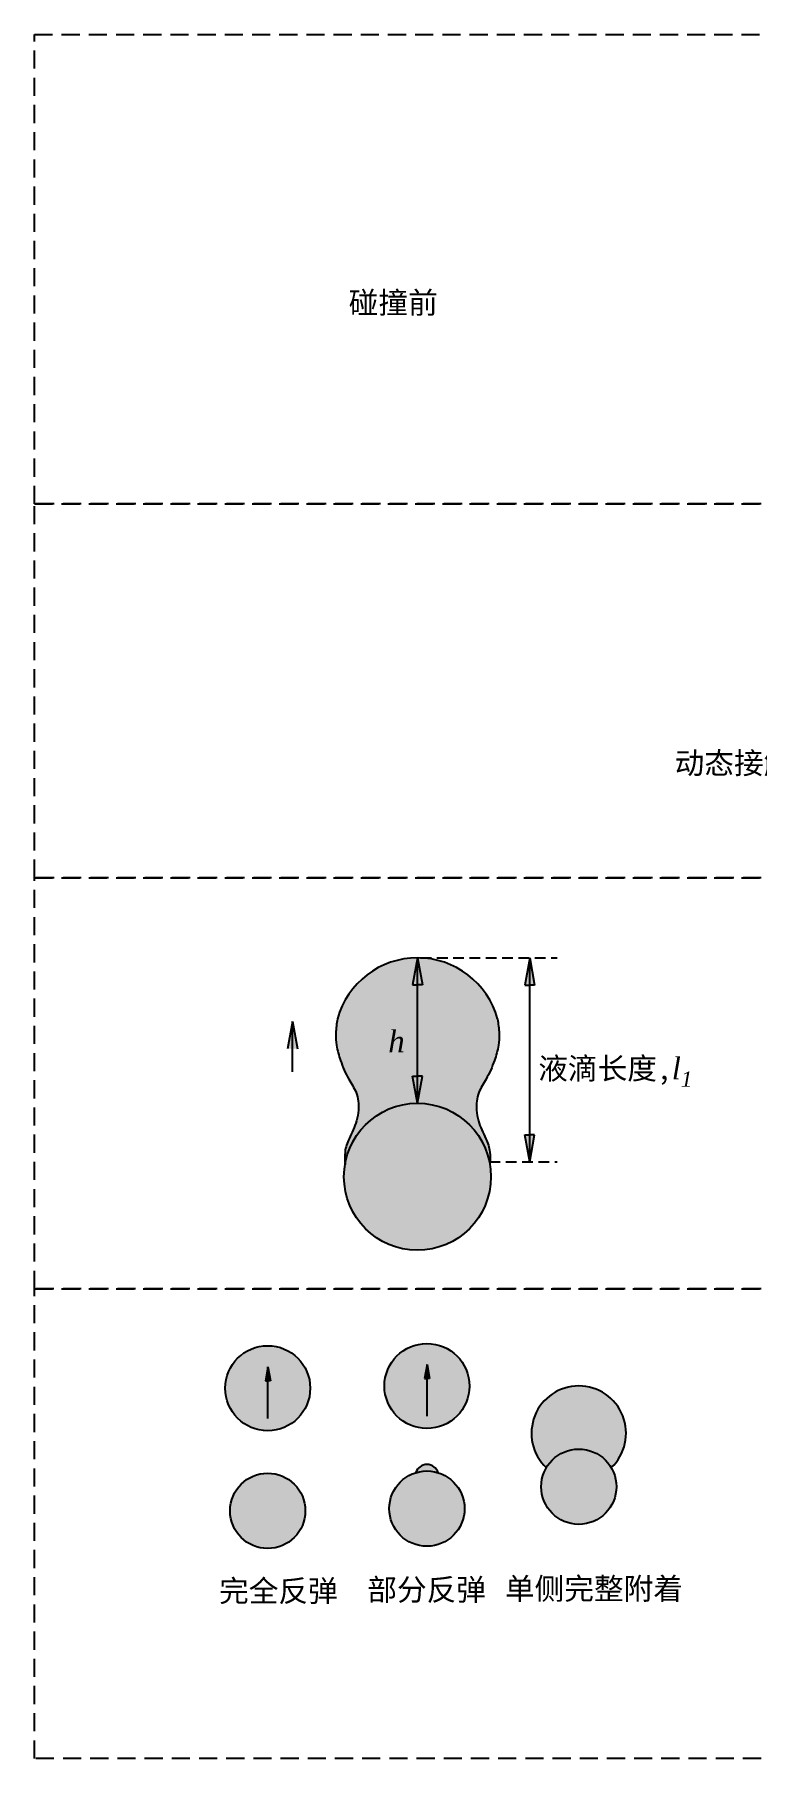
# Model space of a CAD drawing. Header units: millimetres. Extents: x -168 to 2937, y -666 to 1342.
# Drawn here: x 1484.7 to 1584.3, y 479.2 to 716.8 of the extents above; entities that cross this region are included whole.
import ezdxf

# ---------------------------------------------------------------- set-up
doc = ezdxf.new("R2010")
doc.units = ezdxf.units.MM
doc.linetypes.add('DASHED', pattern=[0.75, 0.5, -0.25])
doc.styles.add('说明', font='', dxfattribs={"height": 3})
doc.styles.get('说明').set_extended_font_data('SimSun')

msp = doc.modelspace()

# ---------------------------------------------------------------- hatches: boundary and pattern name
h = msp.add_hatch(color=151)
h.set_gradient(color1=(61, 117, 240), one_color=1, tint=1, name='SPHERICAL')
edge = h.paths.add_edge_path()
edge.add_spline(control_points=[(1526.507110246686, 581.1096821395298), (1526.410246859895, 580.4472298204407), (1526.233644390261, 579.2394389363855), (1526.339503838382, 577.2880511829101), (1526.959172038261, 575.1492228232132), (1527.893201476719, 572.979445199084), (1529.293049203472, 570.927042031526), (1529.518445241828, 568.8458869203032), (1529.130607052699, 566.6594444610265), (1528.174443447705, 564.8558431566953), (1527.440200865921, 562.846698246776), (1527.518050758541, 561.6256857304701), (1527.554729671045, 561.0504066935392)], knot_values=[0, 0, 0, 0, 2.004729046212919, 3.655045649694056, 5.816587179930425, 8.645872304213515, 10.72763286468311, 13.17016285666903, 14.6748636447475, 17.34330913605362, 19.26491273254486, 20.97685473595859, 20.97685473595859, 20.97685473595859, 20.97685473595859], degree=3, periodic=0)
edge.add_arc((1537.54607421734, 559.353449506796), 10.13442793335742, 9.6392870179277, 170.3607129820723, ccw=False)
edge.add_spline(control_points=[(1547.537418763635, 561.0504066935392), (1547.574097676139, 561.6256857304701), (1547.65194756876, 562.846698246776), (1546.917704986975, 564.8558431566953), (1545.961541381981, 566.6594444610266), (1545.573703192852, 568.845886920303), (1545.799099231208, 570.9270420315263), (1547.19894695796, 572.979445199084), (1548.132976396418, 575.149222823213), (1548.752644596299, 577.2880511829101), (1548.858504044418, 579.2394389363856), (1548.681901574785, 580.4472298204406), (1548.585038187994, 581.1096821395298)], knot_values=[0, 0, 0, 0, 1.711942003413728, 3.633545599904966, 6.301991091211091, 7.806691879289562, 10.24922187127548, 12.33098243174507, 15.16026755602816, 17.32180908626453, 18.97212568974567, 20.97685473595859, 20.97685473595859, 20.97685473595859, 20.97685473595859], degree=3, periodic=0)
edge.add_arc((1537.54607421734, 578.0834990010967), 11.44624435929649, 15.33024560244401, 164.6697543975576)
for color, points in [(1, [(1537.54607421734, 589.5297433603945), (1537.54607421734, 585.7872121091141), (1536.873385264274, 585.7872121091141)]), (1, [(1538.218763170406, 585.7872121091141), (1537.54607421734, 589.5297433603945), (1537.54607421734, 585.7872121091141)]), (1, [(1553.02445267181, 589.5222178077181), (1553.02445267181, 585.7796865564377), (1552.351763718745, 585.7796865564377)]), (1, [(1553.697141624876, 585.7796865564377), (1553.02445267181, 589.5222178077181), (1553.02445267181, 585.7796865564377)]), (7, [(1520.307455421746, 580.7386523496874), (1520.307455421746, 576.996121098407), (1519.63476646868, 576.996121098407)]), (7, [(1520.980144374811, 576.996121098407), (1520.307455421746, 580.7386523496874), (1520.307455421746, 576.996121098407)]), (1, [(1537.54607421734, 569.4878774401521), (1537.54607421734, 573.2304086914326), (1536.873385264274, 573.2304086914326)]), (1, [(1538.218763170406, 573.2304086914326), (1537.54607421734, 569.4878774401521), (1537.54607421734, 573.2304086914326)]), (1, [(1553.02445267181, 561.39506815089), (1553.02445267181, 565.1375994021704), (1552.351763718744, 565.1375994021704)]), (1, [(1553.697141624876, 565.1375994021704), (1553.02445267181, 561.39506815089), (1553.02445267181, 565.1375994021704)]), (7, [(1516.924083998739, 533.1426215320241), (1516.924083998739, 531.2264455313685), (1516.579667254769, 531.2264455313685)]), (7, [(1517.268500742708, 531.2264455313685), (1516.924083998739, 533.1426215320241), (1516.924083998739, 531.2264455313685)]), (7, [(1538.881097894056, 533.4476194752378), (1538.881097894056, 531.5314434745823), (1538.536681150086, 531.5314434745823)]), (7, [(1539.225514638026, 531.5314434745823), (1538.881097894056, 533.4476194752378), (1538.881097894056, 531.5314434745823)])]:
    msp.add_hatch(color=color).paths.add_polyline_path(points)
h = msp.add_hatch(color=151)
h.set_gradient(color1=(52, 60, 57), one_color=1, tint=1, name='SPHERICAL')
h.paths.add_polyline_path([(1527.411646283982, 559.353449506796, 1), (1547.680502150698, 559.353449506796, 1)])
h = msp.add_hatch(color=151)
h.set_gradient(color1=(61, 117, 240), one_color=1, tint=1, name='SPHERICAL')
h.paths.add_polyline_path([(1522.754413743332, 530.1998862136163, 1), (1511.033459519413, 530.1998862136163, 1)])
h = msp.add_hatch(color=151)
h.set_gradient(color1=(61, 117, 240), one_color=1, tint=1, name='SPHERICAL')
h.paths.add_polyline_path([(1544.71142763865, 530.50488415683, 1), (1532.99047341473, 530.50488415683, 1)])
h = msp.add_hatch(color=151)
h.set_gradient(color1=(61, 117, 240), one_color=1, tint=1, name='SPHERICAL')
h.paths.add_polyline_path([(1559.789270760228, 530.5187892279216, 0.4142135623730951), (1553.266449985511, 523.9959684532043, 0.2065101690825473), (1555.313526989163, 519.2509807235207, -0.2661109812800971), (1559.789270760228, 521.8146136632546)])
h.paths.add_polyline_path([(1559.789270760228, 530.5187892279216), (1559.789270760228, 521.8146136632546, -0.2661109812800971), (1564.265014531294, 519.2509807235207, 0.2065101690825473), (1566.312091534946, 523.9959684532043, 0.4142135623730951)])
h = msp.add_hatch(color=151)
h.set_gradient(color1=(52, 60, 57), one_color=1, tint=1, name='SPHERICAL')
h.paths.add_polyline_path([(1554.600443658349, 516.6257865613757, 1), (1564.978097862107, 516.6257865613757, 1)])
h = msp.add_hatch(color=151)
h.set_gradient(color1=(52, 60, 57), one_color=1, tint=1, name='SPHERICAL')
h.paths.add_polyline_path([(1511.705109529493, 513.2988803919542, 1), (1522.082763733251, 513.2988803919542, 1)])
h = msp.add_hatch(color=151)
h.set_gradient(color1=(52, 60, 57), one_color=1, tint=1, name='SPHERICAL')
h.paths.add_polyline_path([(1533.662123424811, 513.6038783351679, 1), (1544.039777628569, 513.6038783351679, 1)])
h = msp.add_hatch(color=151)
h.set_gradient(color1=(61, 117, 240), one_color=1, tint=1, name='SPHERICAL')
h.paths.add_polyline_path([(1540.393650367402, 518.5580688739603, 0.7327425336964286), (1537.322206405088, 518.5623930426043, -0.1513746233385415)])

# ---------------------------------------------------------------- linework, layer by layer
at = {"color": 1}
for p, q in [((1537.54607421734, 589.5297433603945), (1536.873385264274, 585.7872121091141)), ((1537.54607421734, 569.4878774401534), (1537.54607421734, 589.5297433603944)), ((1537.54607421734, 589.5297433603945), (1538.218763170406, 585.7872121091141)), ((1553.02445267181, 589.5222178077181), (1552.351763718745, 585.7796865564377)), ((1553.02445267181, 561.39506815089), (1553.02445267181, 589.522217807718)), ((1553.02445267181, 589.5222178077181), (1553.697141624876, 585.7796865564377)), ((1536.873385264274, 585.7872121091141), (1537.54607421734, 585.7872121091141)), ((1538.218763170406, 585.7872121091141), (1537.54607421734, 585.7872121091141)), ((1552.351763718745, 585.7796865564377), (1553.02445267181, 585.7796865564377)), ((1553.697141624876, 585.7796865564377), (1553.02445267181, 585.7796865564377)), ((1537.54607421734, 569.4878774401521), (1536.873385264274, 573.2304086914326)), ((1536.873385264274, 573.2304086914326), (1537.54607421734, 573.2304086914326)), ((1537.54607421734, 569.4878774401521), (1538.218763170406, 573.2304086914326)), ((1538.218763170406, 573.2304086914326), (1537.54607421734, 573.2304086914326)), ((1553.02445267181, 561.39506815089), (1552.351763718744, 565.1375994021704)), ((1552.351763718744, 565.1375994021704), (1553.02445267181, 565.1375994021704)), ((1553.02445267181, 561.39506815089), (1553.697141624876, 565.1375994021704)), ((1553.697141624876, 565.1375994021704), (1553.02445267181, 565.1375994021704))]:
    msp.add_line(p, q, dxfattribs=at)
at = {"color": 1, "linetype": 'DASHED', "ltscale": 3}
for p, q in [((1537.961070597809, 589.5222178077167), (1556.827261892797, 589.5222178077169)), ((1547.472726364389, 561.39506815089), (1556.827261892797, 561.39506815089))]:
    msp.add_line(p, q, dxfattribs=at)
at = {"color": 7}
for p, q in [((1520.307455421746, 580.7386523496874), (1519.63476646868, 576.996121098407)), ((1520.307455421746, 573.7930807129472), (1520.307455421746, 580.7386523496874)), ((1520.307455421746, 580.7386523496874), (1520.980144374811, 576.996121098407)), ((1516.924083998739, 533.1426215320241), (1516.579667254769, 531.2264455313685)), ((1516.924083998739, 526.0303561760022), (1516.924083998739, 533.1426215320241)), ((1516.924083998739, 533.1426215320241), (1517.268500742708, 531.2264455313685)), ((1538.881097894056, 533.4476194752378), (1538.536681150086, 531.5314434745823)), ((1538.881097894056, 526.3353541192159), (1538.881097894056, 533.4476194752378)), ((1538.881097894056, 533.4476194752378), (1539.225514638026, 531.5314434745823)), ((1516.579667254769, 531.2264455313685), (1516.924083998739, 531.2264455313685)), ((1517.268500742708, 531.2264455313685), (1516.924083998739, 531.2264455313685)), ((1538.536681150086, 531.5314434745823), (1538.881097894056, 531.5314434745823)), ((1539.225514638026, 531.5314434745823), (1538.881097894056, 531.5314434745823))]:
    msp.add_line(p, q, dxfattribs=at)
at = {"linetype": 'DASHED', "ltscale": 5}
for points in [[(1484.731357855027, 716.8091005187975), (1738.690140860666, 716.8091005187975), (1738.690140860666, 652.0978708461566), (1484.731357855027, 652.0978708461566)], [(1484.731357855027, 652.0978708461566), (1738.690140860666, 652.0978708461566), (1738.690140860666, 600.5613804341956), (1484.731357855027, 600.5613804341956)], [(1484.731357855027, 600.5613804341956), (1738.673103653996, 600.5613804341956), (1738.673103653996, 543.904672831246), (1484.731357855027, 543.904672831246)], [(1484.731357855027, 543.904672831246), (1738.673103653996, 543.904672831246), (1738.673103653996, 479.1563931796068), (1484.731357855027, 479.1563931796068)]]:
    msp.add_lwpolyline(points, close=True, dxfattribs=at)
for centre, radius in [((1537.54607421734, 559.353449506796), 10.13442793335742), ((1537.54607421734, 559.353449506796), 10.13442793335742), ((1516.893936631372, 530.1998862136163), 5.860477111959771), ((1538.85095052669, 530.50488415683), 5.860477111959771), ((1559.789270760228, 516.6257865613757), 5.188827101878998), ((1559.789270760228, 516.6257865613757), 5.188827101878998), ((1516.893936631372, 513.2988803919542), 5.188827101878998), ((1538.85095052669, 513.6038783351679), 5.188827101878998)]:
    msp.add_circle(centre, radius)
for centre, radius, start, end in [((1537.54607421734, 578.0834990010967), 11.44624435929643, 15.33024560243819, 164.6697543975583), ((1559.789270760228, 523.9959684532043), 6.522820774717257, 313.3274471938432, 226.6725528061567), ((1538.857245174831, 518.0749479491602), 1.610573420784436, 17.45569743380947, 162.3829735935331)]:
    msp.add_arc(centre, radius, start, end)
for points in [[(1526.507110246686, 581.1096821395298), (1526.289659485192, 579.1167813103225), (1526.383863791112, 577.4691556123948), (1526.933148663975, 575.3785700687299), (1528.086948515504, 572.7952388439157), (1529.077838027531, 570.9644289121966), (1529.4083949652, 568.5443700549145), (1529.145520496263, 567.0628095683919), (1528.119908515043, 564.5993320661505), (1527.555948508244, 562.7623482630702), (1527.554729671045, 561.0504066935392)], [(1548.585038187994, 581.1096821395298), (1548.802488949488, 579.1167813103225), (1548.708284643568, 577.4691556123948), (1548.158999770705, 575.3785700687299), (1547.005199919176, 572.7952388439157), (1546.014310407149, 570.9644289121966), (1545.68375346948, 568.5443700549145), (1545.946627938417, 567.0628095683919), (1546.972239919637, 564.5993320661505), (1547.536199926436, 562.7623482630702), (1547.537418763635, 561.0504066935392)]]:
    msp.add_spline(points, degree=3)

# ---------------------------------------------------------------- texts
at = {"char_height": 3, "attachment_point": 1, "style": '说明'}
for s, width, insert in [('\\A1;碰撞前', 34.05527986710558, (1528.068433499225, 681.3403513138646)), ('完全反弹', 34.05527986710558, (1510.187588071512, 503.7651521663153)), ('部分反弹', 34.05527986710558, (1530.628859893246, 503.9343536444511)), ('单侧完整附着', 52.59026289735402, (1549.606595215337, 504.0703545488619))]:
    msp.add_mtext_dynamic_manual_height_columns(s, width=width, gutter_width=15, heights=[0], dxfattribs=dict(at, insert=insert))
at = {"color": 1, "char_height": 3, "attachment_point": 1, "style": '说明'}
for s, width, insert in [('\\A1;动态接触角,{\\fSymbol|b0|i1|c2|p18;a}', 34.05527986710558, (1573.00819224008, 617.8833864943582)), ('\\A1;{\\fTimes New Roman|b0|i1|c0|p18;h}', 3.618538464088488, (1533.518419185921, 579.5146179686584)), ('\\A1;液滴长度,{\\fTimes New Roman|b0|i1|c186|p18;l\\H0.7x;\\S^ 1;}', 34.05527986710558, (1554.199850347367, 575.7818500375837))]:
    msp.add_mtext_dynamic_manual_height_columns(s, width=width, gutter_width=15, heights=[0], dxfattribs=dict(at, insert=insert))

doc.saveas('drawing.dxf')
